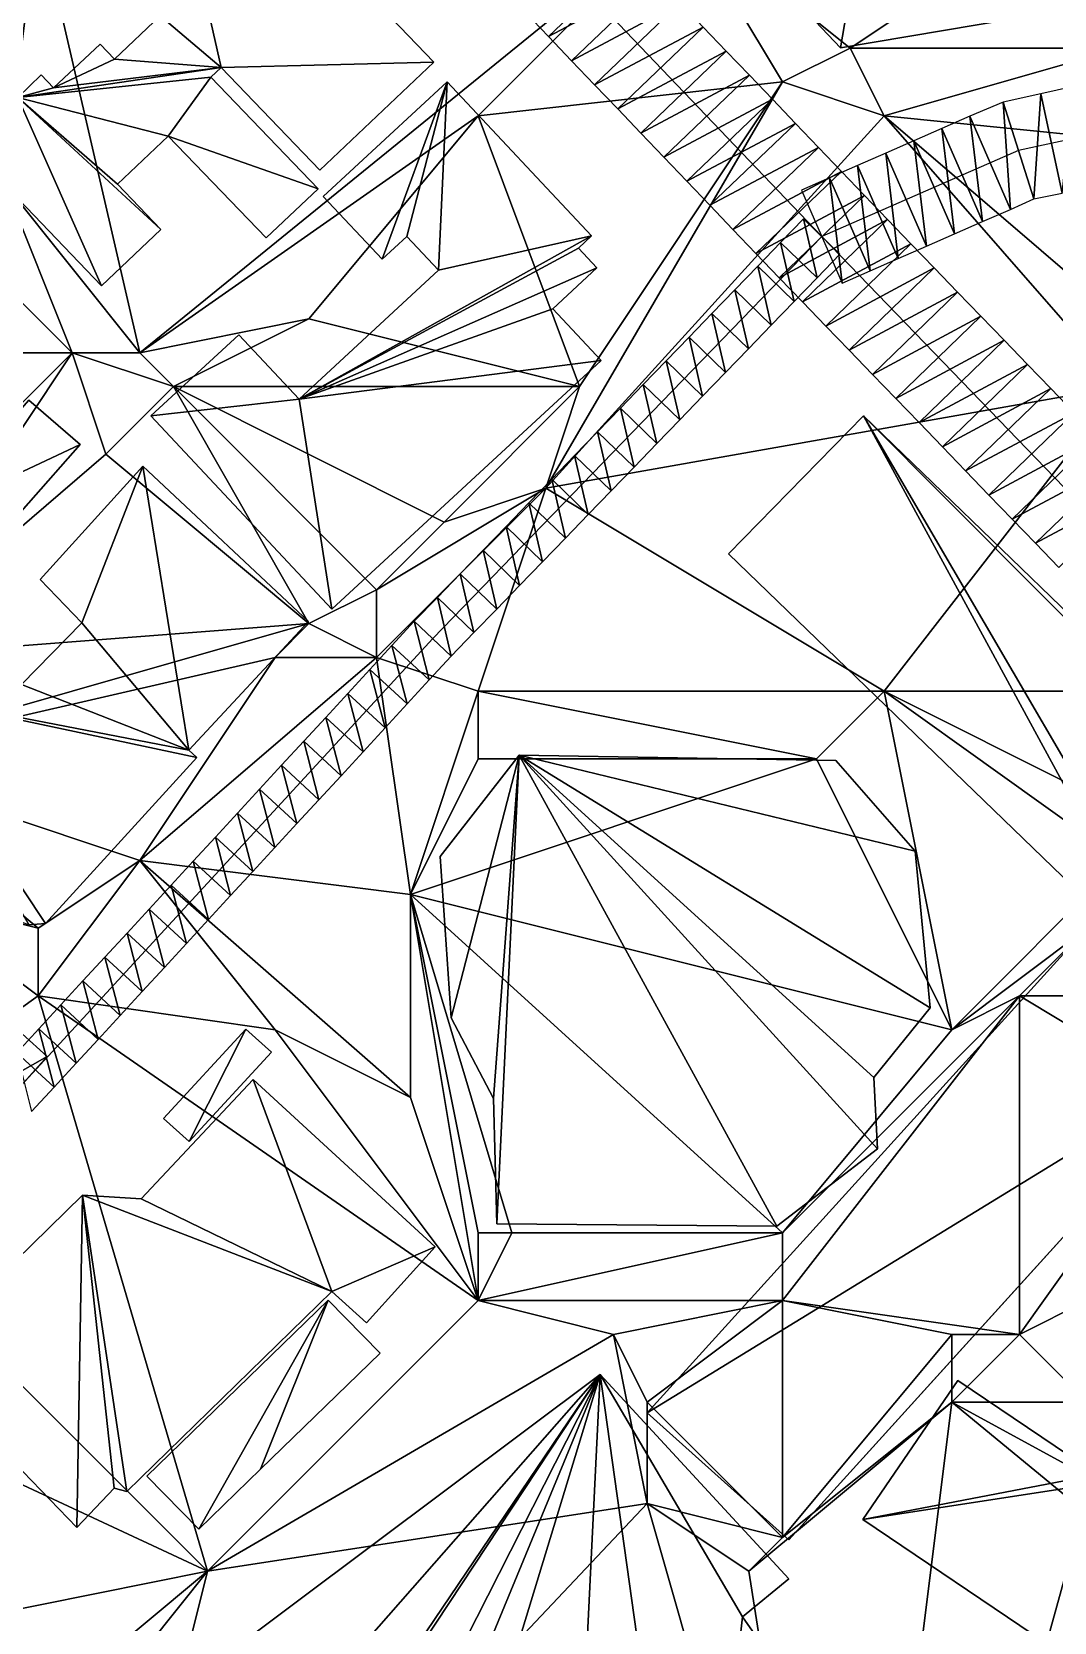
# Model space of a CAD drawing. Header units: metres. Extents: x -1103 to 901, y -902 to 905.
# Drawn here: x -860.4 to -799.9, y 111 to 205 of the extents above; entities that cross this region are included whole.
import ezdxf

# ---------------------------------------------------------------- set-up
doc = ezdxf.new("R2010")
doc.units = ezdxf.units.M
for name, color, linetype in [('OSM_BUILDING_FOOTPRINTS', 7, 'CONTINUOUS'), ('OSM_BUILDING_ROOFS', 1, 'CONTINUOUS'), ('OSM_BUILDING_WALLS', 8, 'CONTINUOUS'), ('OSM_ROAD_AXES', 2, 'CONTINUOUS'), ('OSM_ROAD_SURFACE', 9, 'CONTINUOUS'), ('OSM_TERRAIN', 3, 'CONTINUOUS')]:
    doc.layers.add(name, color=color, linetype=linetype)

msp = doc.modelspace()

# ---------------------------------------------------------------- linework, layer by layer
at = {"layer": 'OSM_BUILDING_FOOTPRINTS'}
for points in [[(-820.399, 212.271, 15.641), (-809.279, 223.198, 15.641), (-804.018, 217.79, 15.641), (-801.177, 220.024, 15.641), (-798.413, 206.399, 15.641), (-812.584, 204.01, 15.641), (-820.399, 212.271, 15.641)], [(-860.226, 213.631, 15.854), (-853.141, 220.355, 15.854), (-836.615, 203.18, 15.854), (-843.347, 196.788, 15.854), (-849.194, 202.859, 15.854), (-849.802, 202.284, 15.854), (-843.457, 195.693, 15.854), (-846.53, 192.785, 15.854), (-852.311, 198.801, 15.854), (-855.307, 195.958, 15.854), (-852.753, 193.293, 15.854), (-856.257, 189.953, 15.854), (-866.493, 200.603, 15.854), (-863.487, 203.456, 15.854), (-861.21, 201.09, 15.854), (-859.817, 202.417, 15.854), (-859.087, 201.654, 15.854), (-856.346, 204.242, 15.854), (-855.484, 203.346, 15.854), (-852.787, 205.901, 15.854), (-860.226, 213.631, 15.854)], [(-843.148, 195.24, 15.89), (-835.83, 202.008, 15.89), (-827.297, 192.907, 15.89), (-828.07, 192.188, 15.89), (-826.976, 191.016, 15.89), (-829.585, 188.605, 15.89), (-826.733, 185.552, 15.89), (-842.639, 170.855, 15.89), (-853.339, 182.267, 15.89), (-848.144, 187.067, 15.89), (-844.584, 183.263, 15.89), (-836.338, 190.872, 15.89), (-838.207, 192.873, 15.89), (-839.666, 191.535, 15.89), (-843.148, 195.24, 15.89)], [(-860.557, 183.207, 15.426), (-857.528, 180.575, 15.426), (-863.641, 173.652, 15.426), (-866.659, 176.284, 15.426), (-860.557, 183.207, 15.426)], [(-819.205, 174.118, 15.672), (-811.224, 182.268, 15.672), (-790.819, 162.572, 15.672), (-790.266, 163.136, 15.672), (-786.353, 159.343, 15.672), (-783.987, 157.065, 15.672), (-785.037, 156.003, 15.672), (-782.473, 153.526, 15.672), (-789.967, 145.873, 15.672), (-793.073, 148.881, 15.672), (-819.205, 174.118, 15.672)], [(-859.883, 172.613, 15.421), (-853.825, 179.293, 15.421), (-844.02, 170.125, 15.421), (-851.106, 162.527, 15.421), (-850.631, 162.085, 15.421), (-859.573, 152.275, 15.421), (-860.546, 152.198, 15.421), (-861.408, 152.485, 15.421), (-871.964, 162.449, 15.421), (-868.626, 165.9, 15.421), (-870.947, 168.289, 15.421), (-867.642, 171.828, 15.421), (-866.017, 170.335, 15.421), (-865.675, 170.7, 15.421), (-860.988, 166.398, 15.421), (-857.429, 170.047, 15.421), (-859.883, 172.613, 15.421)], [(-836.249, 156.235, 16.284), (-831.563, 162.229, 16.284), (-812.849, 161.909, 16.284), (-808.162, 156.556, 16.284), (-807.277, 147.3, 16.284), (-810.605, 143.175, 16.284), (-810.383, 138.972, 16.284), (-816.341, 134.394, 16.284), (-832.889, 134.526, 16.284), (-833.088, 141.936, 16.284), (-835.597, 146.713, 16.284), (-836.249, 156.235, 16.284)], [(-798.258, 151.746, 15.357), (-789.89, 144.259, 15.357), (-804.226, 128.444, 15.357), (-815.634, 115.87, 15.357), (-824.001, 123.368, 15.357), (-798.258, 151.746, 15.357)], [(-852.587, 140.763, 15.073), (-847.723, 146.038, 15.073), (-846.22, 144.678, 15.073), (-851.083, 139.403, 15.073), (-852.587, 140.763, 15.073)], [(-867.321, 126.508, 15.061), (-857.373, 136.229, 15.061), (-853.913, 136.019, 15.061), (-847.303, 143.052, 15.061), (-836.537, 133.177, 15.061), (-840.604, 128.676, 15.061), (-842.649, 130.534, 15.061), (-854.753, 118.711, 15.061), (-855.505, 118.922, 15.061), (-857.715, 116.599, 15.061), (-867.321, 126.508, 15.061)], [(-853.581, 119.629, 15.016), (-842.87, 130.014, 15.016), (-839.797, 126.884, 15.016), (-846.861, 120.028, 15.016), (-850.508, 116.5, 15.016), (-853.581, 119.629, 15.016)], [(-867.453, 95.2, 15.002), (-826.787, 125.635, 15.002), (-815.623, 113.559, 15.002), (-818.375, 111.314, 15.002), (-808.028, 96.517, 15.002), (-821.182, 85.712, 15.002), (-828.456, 91.241, 15.002), (-838.315, 87.835, 15.002), (-843.654, 84.805, 15.002), (-846.683, 86.43, 15.002), (-850.618, 89.56, 15.002), (-851.956, 88.399, 15.002), (-860.202, 87.602, 15.002), (-867.453, 95.2, 15.002)], [(-805.641, 125.27, 15.028), (-797.406, 119.719, 15.028), (-797.804, 119.133, 15.028), (-795.859, 117.817, 15.028), (-796.024, 117.573, 15.028), (-772.48, 101.682, 15.028), (-776.691, 95.522, 15.028), (-779.2, 97.225, 15.028), (-781.223, 94.283, 15.028), (-801.573, 108.007, 15.028), (-800.401, 109.732, 15.028), (-811.256, 117.064, 15.028), (-805.641, 125.27, 15.028)]]:
    msp.add_polyline3d(points, close=True, dxfattribs=at)
at = {"layer": 'OSM_BUILDING_ROOFS'}
for points in [[(-809.279, 223.198, 33.641), (-820.399, 212.271, 33.641), (-812.584, 204.01, 33.641)], [(-809.279, 223.198, 33.641), (-812.584, 204.01, 33.641), (-798.413, 206.399, 33.641)], [(-849.194, 202.859, 33.854), (-836.615, 203.18, 33.854), (-853.141, 220.355, 33.854)], [(-849.194, 202.859, 33.854), (-853.141, 220.355, 33.854), (-852.787, 205.901, 33.854)], [(-849.194, 202.859, 33.854), (-852.787, 205.901, 33.854), (-855.484, 203.346, 33.854)], [(-855.484, 203.346, 33.854), (-856.346, 204.242, 33.854), (-859.087, 201.654, 33.854)], [(-849.194, 202.859, 33.854), (-855.484, 203.346, 33.854), (-859.087, 201.654, 33.854)], [(-849.194, 202.859, 33.854), (-843.347, 196.788, 33.854), (-836.615, 203.18, 33.854)], [(-849.194, 202.859, 33.854), (-859.087, 201.654, 33.854), (-861.21, 201.09, 33.854)], [(-861.21, 201.09, 33.854), (-849.802, 202.284, 33.854), (-849.194, 202.859, 33.854)], [(-859.087, 201.654, 33.854), (-859.817, 202.417, 33.854), (-861.21, 201.09, 33.854)], [(-861.21, 201.09, 33.854), (-852.311, 198.801, 33.854), (-849.802, 202.284, 33.854)], [(-852.311, 198.801, 33.854), (-843.457, 195.693, 33.854), (-849.802, 202.284, 33.854)], [(-835.83, 202.008, 30.69), (-843.148, 195.24, 30.69), (-839.666, 191.535, 30.69)], [(-835.83, 202.008, 30.69), (-839.666, 191.535, 30.69), (-838.207, 192.873, 30.69)], [(-835.83, 202.008, 30.69), (-838.207, 192.873, 30.69), (-836.338, 190.872, 30.69)], [(-827.297, 192.907, 30.69), (-835.83, 202.008, 30.69), (-836.338, 190.872, 30.69)], [(-861.21, 201.09, 33.854), (-866.493, 200.603, 33.854), (-856.257, 189.953, 33.854)], [(-861.21, 201.09, 33.854), (-856.257, 189.953, 33.854), (-852.753, 193.293, 33.854)], [(-861.21, 201.09, 33.854), (-852.753, 193.293, 33.854), (-855.307, 195.958, 33.854)], [(-861.21, 201.09, 33.854), (-855.307, 195.958, 33.854), (-852.311, 198.801, 33.854)], [(-852.311, 198.801, 33.854), (-846.53, 192.785, 33.854), (-843.457, 195.693, 33.854)], [(-844.584, 183.263, 30.69), (-828.07, 192.188, 30.69), (-827.297, 192.907, 30.69)], [(-827.297, 192.907, 30.69), (-836.338, 190.872, 30.69), (-844.584, 183.263, 30.69)], [(-844.584, 183.263, 30.69), (-826.976, 191.016, 30.69), (-828.07, 192.188, 30.69)], [(-844.584, 183.263, 30.69), (-829.585, 188.605, 30.69), (-826.976, 191.016, 30.69)], [(-844.584, 183.263, 30.69), (-826.733, 185.552, 30.69), (-829.585, 188.605, 30.69)], [(-844.584, 183.263, 30.69), (-848.144, 187.067, 30.69), (-853.339, 182.267, 30.69)], [(-844.584, 183.263, 30.69), (-842.639, 170.855, 30.69), (-826.733, 185.552, 30.69)], [(-844.584, 183.263, 30.69), (-853.339, 182.267, 30.69), (-842.639, 170.855, 30.69)], [(-857.528, 180.575, 25.426), (-860.557, 183.207, 25.426), (-866.659, 176.284, 25.426)], [(-811.224, 182.268, 30.472), (-819.205, 174.118, 30.472), (-793.073, 148.881, 30.472)], [(-811.224, 182.268, 30.472), (-793.073, 148.881, 30.472), (-789.967, 145.873, 30.472)], [(-785.037, 156.003, 30.472), (-790.819, 162.572, 30.472), (-811.224, 182.268, 30.472)], [(-785.037, 156.003, 30.472), (-811.224, 182.268, 30.472), (-789.967, 145.873, 30.472)], [(-857.528, 180.575, 25.426), (-866.659, 176.284, 25.426), (-863.641, 173.652, 25.426)], [(-853.825, 179.293, 33.421), (-859.883, 172.613, 33.421), (-857.429, 170.047, 33.421)], [(-851.106, 162.527, 33.421), (-853.825, 179.293, 33.421), (-857.429, 170.047, 33.421)], [(-851.106, 162.527, 33.421), (-844.02, 170.125, 33.421), (-853.825, 179.293, 33.421)], [(-851.106, 162.527, 33.421), (-857.429, 170.047, 33.421), (-860.988, 166.398, 33.421)], [(-860.988, 166.398, 33.421), (-868.626, 165.9, 33.421), (-851.106, 162.527, 33.421)], [(-868.626, 165.9, 33.421), (-860.546, 152.198, 33.421), (-859.573, 152.275, 33.421)], [(-868.626, 165.9, 33.421), (-859.573, 152.275, 33.421), (-850.631, 162.085, 33.421)], [(-868.626, 165.9, 33.421), (-850.631, 162.085, 33.421), (-851.106, 162.527, 33.421)], [(-831.563, 162.229, 21.484), (-836.249, 156.235, 21.484), (-835.597, 146.713, 21.484)], [(-831.563, 162.229, 21.484), (-835.597, 146.713, 21.484), (-833.088, 141.936, 21.484)], [(-831.563, 162.229, 21.484), (-833.088, 141.936, 21.484), (-832.889, 134.526, 21.484)], [(-831.563, 162.229, 21.484), (-832.889, 134.526, 21.484), (-816.341, 134.394, 21.484)], [(-831.563, 162.229, 21.484), (-816.341, 134.394, 21.484), (-810.383, 138.972, 21.484)], [(-831.563, 162.229, 21.484), (-810.383, 138.972, 21.484), (-810.605, 143.175, 21.484)], [(-831.563, 162.229, 21.484), (-810.605, 143.175, 21.484), (-807.277, 147.3, 21.484)], [(-831.563, 162.229, 21.484), (-807.277, 147.3, 21.484), (-808.162, 156.556, 21.484)], [(-831.563, 162.229, 21.484), (-808.162, 156.556, 21.484), (-812.849, 161.909, 21.484)], [(-789.89, 144.259, 30.157), (-798.258, 151.746, 30.157), (-824.001, 123.368, 30.157)], [(-847.723, 146.038, 29.873), (-852.587, 140.763, 29.873), (-851.083, 139.403, 29.873)], [(-847.723, 146.038, 29.873), (-851.083, 139.403, 29.873), (-846.22, 144.678, 29.873)], [(-789.89, 144.259, 30.157), (-824.001, 123.368, 30.157), (-815.634, 115.87, 30.157)], [(-789.89, 144.259, 30.157), (-815.634, 115.87, 30.157), (-804.226, 128.444, 30.157)], [(-842.649, 130.534, 29.861), (-847.303, 143.052, 29.861), (-853.913, 136.019, 29.861)], [(-842.649, 130.534, 29.861), (-836.537, 133.177, 29.861), (-847.303, 143.052, 29.861)], [(-857.373, 136.229, 29.861), (-867.321, 126.508, 29.861), (-857.715, 116.599, 29.861)], [(-857.373, 136.229, 29.861), (-857.715, 116.599, 29.861), (-855.505, 118.922, 29.861)], [(-857.373, 136.229, 29.861), (-855.505, 118.922, 29.861), (-854.753, 118.711, 29.861)], [(-857.373, 136.229, 29.861), (-854.753, 118.711, 29.861), (-842.649, 130.534, 29.861)], [(-842.649, 130.534, 29.861), (-853.913, 136.019, 29.861), (-857.373, 136.229, 29.861)], [(-842.649, 130.534, 29.861), (-840.604, 128.676, 29.861), (-836.537, 133.177, 29.861)], [(-842.87, 130.014, 29.816), (-853.581, 119.629, 29.816), (-850.508, 116.5, 29.816)], [(-842.87, 130.014, 29.816), (-850.508, 116.5, 29.816), (-846.861, 120.028, 29.816)], [(-842.87, 130.014, 29.816), (-846.861, 120.028, 29.816), (-839.797, 126.884, 29.816)], [(-826.787, 125.635, 29.802), (-867.453, 95.2, 29.802), (-860.202, 87.602, 29.802)], [(-826.787, 125.635, 29.802), (-860.202, 87.602, 29.802), (-851.956, 88.399, 29.802)], [(-826.787, 125.635, 29.802), (-851.956, 88.399, 29.802), (-850.618, 89.56, 29.802)], [(-826.787, 125.635, 29.802), (-850.618, 89.56, 29.802), (-846.683, 86.43, 29.802)], [(-826.787, 125.635, 29.802), (-846.683, 86.43, 29.802), (-843.654, 84.805, 29.802)], [(-826.787, 125.635, 29.802), (-843.654, 84.805, 29.802), (-838.315, 87.835, 29.802)], [(-826.787, 125.635, 29.802), (-838.315, 87.835, 29.802), (-828.456, 91.241, 29.802)], [(-826.787, 125.635, 29.802), (-828.456, 91.241, 29.802), (-821.182, 85.712, 29.802)], [(-818.375, 111.314, 29.802), (-815.623, 113.559, 29.802), (-826.787, 125.635, 29.802)], [(-818.375, 111.314, 29.802), (-826.787, 125.635, 29.802), (-821.182, 85.712, 29.802)], [(-797.406, 119.719, 23.428), (-805.641, 125.27, 23.428), (-811.256, 117.064, 23.428)], [(-797.804, 119.133, 23.428), (-797.406, 119.719, 23.428), (-811.256, 117.064, 23.428)], [(-797.804, 119.133, 23.428), (-811.256, 117.064, 23.428), (-800.401, 109.732, 23.428)], [(-797.804, 119.133, 23.428), (-800.401, 109.732, 23.428), (-779.2, 97.225, 23.428)], [(-821.182, 85.712, 29.802), (-808.028, 96.517, 29.802), (-818.375, 111.314, 29.802)]]:
    msp.add_3dface(points, dxfattribs=at)
at = {"layer": 'OSM_BUILDING_WALLS'}
for points in [[(-836.615, 203.18, 15.854), (-853.141, 220.355, 15.854), (-853.141, 220.355, 33.854)], [(-836.615, 203.18, 15.854), (-853.141, 220.355, 33.854), (-836.615, 203.18, 33.854)], [(-820.399, 212.271, 15.641), (-812.584, 204.01, 15.641), (-812.584, 204.01, 33.641)], [(-820.399, 212.271, 15.641), (-812.584, 204.01, 33.641), (-820.399, 212.271, 33.641)], [(-852.787, 205.901, 15.854), (-855.484, 203.346, 15.854), (-855.484, 203.346, 33.854)], [(-852.787, 205.901, 15.854), (-855.484, 203.346, 33.854), (-852.787, 205.901, 33.854)], [(-812.584, 204.01, 15.641), (-798.413, 206.399, 15.641), (-798.413, 206.399, 33.641)], [(-812.584, 204.01, 15.641), (-798.413, 206.399, 33.641), (-812.584, 204.01, 33.641)], [(-856.346, 204.242, 15.854), (-859.087, 201.654, 15.854), (-859.087, 201.654, 33.854)], [(-856.346, 204.242, 15.854), (-859.087, 201.654, 33.854), (-856.346, 204.242, 33.854)], [(-855.484, 203.346, 15.854), (-856.346, 204.242, 15.854), (-856.346, 204.242, 33.854)], [(-855.484, 203.346, 15.854), (-856.346, 204.242, 33.854), (-855.484, 203.346, 33.854)], [(-843.347, 196.788, 15.854), (-836.615, 203.18, 15.854), (-836.615, 203.18, 33.854)], [(-843.347, 196.788, 15.854), (-836.615, 203.18, 33.854), (-843.347, 196.788, 33.854)], [(-859.817, 202.417, 15.854), (-861.21, 201.09, 15.854), (-861.21, 201.09, 33.854)], [(-859.817, 202.417, 15.854), (-861.21, 201.09, 33.854), (-859.817, 202.417, 33.854)], [(-859.087, 201.654, 15.854), (-859.817, 202.417, 15.854), (-859.817, 202.417, 33.854)], [(-859.087, 201.654, 15.854), (-859.817, 202.417, 33.854), (-859.087, 201.654, 33.854)], [(-849.802, 202.284, 15.854), (-849.194, 202.859, 15.854), (-849.194, 202.859, 33.854)], [(-849.802, 202.284, 15.854), (-849.194, 202.859, 33.854), (-849.802, 202.284, 33.854)], [(-843.457, 195.693, 15.854), (-849.802, 202.284, 15.854), (-849.802, 202.284, 33.854)], [(-843.457, 195.693, 15.854), (-849.802, 202.284, 33.854), (-843.457, 195.693, 33.854)], [(-849.194, 202.859, 15.854), (-843.347, 196.788, 15.854), (-843.347, 196.788, 33.854)], [(-849.194, 202.859, 15.854), (-843.347, 196.788, 33.854), (-849.194, 202.859, 33.854)], [(-835.83, 202.008, 15.89), (-843.148, 195.24, 15.89), (-843.148, 195.24, 30.69)], [(-835.83, 202.008, 15.89), (-843.148, 195.24, 30.69), (-835.83, 202.008, 30.69)], [(-827.297, 192.907, 15.89), (-835.83, 202.008, 15.89), (-835.83, 202.008, 30.69)], [(-827.297, 192.907, 15.89), (-835.83, 202.008, 30.69), (-827.297, 192.907, 30.69)], [(-866.493, 200.603, 15.854), (-856.257, 189.953, 15.854), (-856.257, 189.953, 33.854)], [(-866.493, 200.603, 15.854), (-856.257, 189.953, 33.854), (-866.493, 200.603, 33.854)], [(-855.307, 195.958, 15.854), (-852.311, 198.801, 15.854), (-852.311, 198.801, 33.854)], [(-855.307, 195.958, 15.854), (-852.311, 198.801, 33.854), (-855.307, 195.958, 33.854)], [(-852.311, 198.801, 15.854), (-846.53, 192.785, 15.854), (-846.53, 192.785, 33.854)], [(-852.311, 198.801, 15.854), (-846.53, 192.785, 33.854), (-852.311, 198.801, 33.854)], [(-852.753, 193.293, 15.854), (-855.307, 195.958, 15.854), (-855.307, 195.958, 33.854)], [(-852.753, 193.293, 15.854), (-855.307, 195.958, 33.854), (-852.753, 193.293, 33.854)], [(-846.53, 192.785, 15.854), (-843.457, 195.693, 15.854), (-843.457, 195.693, 33.854)], [(-846.53, 192.785, 15.854), (-843.457, 195.693, 33.854), (-846.53, 192.785, 33.854)], [(-843.148, 195.24, 15.89), (-839.666, 191.535, 15.89), (-839.666, 191.535, 30.69)], [(-843.148, 195.24, 15.89), (-839.666, 191.535, 30.69), (-843.148, 195.24, 30.69)], [(-856.257, 189.953, 15.854), (-852.753, 193.293, 15.854), (-852.753, 193.293, 33.854)], [(-856.257, 189.953, 15.854), (-852.753, 193.293, 33.854), (-856.257, 189.953, 33.854)], [(-839.666, 191.535, 15.89), (-838.207, 192.873, 15.89), (-838.207, 192.873, 30.69)], [(-839.666, 191.535, 15.89), (-838.207, 192.873, 30.69), (-839.666, 191.535, 30.69)], [(-838.207, 192.873, 15.89), (-836.338, 190.872, 15.89), (-836.338, 190.872, 30.69)], [(-838.207, 192.873, 15.89), (-836.338, 190.872, 30.69), (-838.207, 192.873, 30.69)], [(-828.07, 192.188, 15.89), (-827.297, 192.907, 15.89), (-827.297, 192.907, 30.69)], [(-828.07, 192.188, 15.89), (-827.297, 192.907, 30.69), (-828.07, 192.188, 30.69)], [(-826.976, 191.016, 15.89), (-828.07, 192.188, 15.89), (-828.07, 192.188, 30.69)], [(-826.976, 191.016, 15.89), (-828.07, 192.188, 30.69), (-826.976, 191.016, 30.69)], [(-836.338, 190.872, 15.89), (-844.584, 183.263, 15.89), (-844.584, 183.263, 30.69)], [(-836.338, 190.872, 15.89), (-844.584, 183.263, 30.69), (-836.338, 190.872, 30.69)], [(-829.585, 188.605, 15.89), (-826.976, 191.016, 15.89), (-826.976, 191.016, 30.69)], [(-829.585, 188.605, 15.89), (-826.976, 191.016, 30.69), (-829.585, 188.605, 30.69)], [(-826.733, 185.552, 15.89), (-829.585, 188.605, 15.89), (-829.585, 188.605, 30.69)], [(-826.733, 185.552, 15.89), (-829.585, 188.605, 30.69), (-826.733, 185.552, 30.69)], [(-848.144, 187.067, 15.89), (-853.339, 182.267, 15.89), (-853.339, 182.267, 30.69)], [(-848.144, 187.067, 15.89), (-853.339, 182.267, 30.69), (-848.144, 187.067, 30.69)], [(-844.584, 183.263, 15.89), (-848.144, 187.067, 15.89), (-848.144, 187.067, 30.69)], [(-844.584, 183.263, 15.89), (-848.144, 187.067, 30.69), (-844.584, 183.263, 30.69)], [(-842.639, 170.855, 15.89), (-826.733, 185.552, 15.89), (-826.733, 185.552, 30.69)], [(-842.639, 170.855, 15.89), (-826.733, 185.552, 30.69), (-842.639, 170.855, 30.69)], [(-857.528, 180.575, 15.426), (-860.557, 183.207, 15.426), (-860.557, 183.207, 25.426)], [(-857.528, 180.575, 15.426), (-860.557, 183.207, 25.426), (-857.528, 180.575, 25.426)], [(-853.339, 182.267, 15.89), (-842.639, 170.855, 15.89), (-842.639, 170.855, 30.69)], [(-853.339, 182.267, 15.89), (-842.639, 170.855, 30.69), (-853.339, 182.267, 30.69)], [(-811.224, 182.268, 15.672), (-819.205, 174.118, 15.672), (-819.205, 174.118, 30.472)], [(-811.224, 182.268, 15.672), (-819.205, 174.118, 30.472), (-811.224, 182.268, 30.472)], [(-790.819, 162.572, 15.672), (-811.224, 182.268, 15.672), (-811.224, 182.268, 30.472)], [(-790.819, 162.572, 15.672), (-811.224, 182.268, 30.472), (-790.819, 162.572, 30.472)], [(-863.641, 173.652, 15.426), (-857.528, 180.575, 15.426), (-857.528, 180.575, 25.426)], [(-863.641, 173.652, 15.426), (-857.528, 180.575, 25.426), (-863.641, 173.652, 25.426)], [(-853.825, 179.293, 15.421), (-859.883, 172.613, 15.421), (-859.883, 172.613, 33.421)], [(-853.825, 179.293, 15.421), (-859.883, 172.613, 33.421), (-853.825, 179.293, 33.421)], [(-844.02, 170.125, 15.421), (-853.825, 179.293, 15.421), (-853.825, 179.293, 33.421)], [(-844.02, 170.125, 15.421), (-853.825, 179.293, 33.421), (-844.02, 170.125, 33.421)], [(-819.205, 174.118, 15.672), (-793.073, 148.881, 15.672), (-793.073, 148.881, 30.472)], [(-819.205, 174.118, 15.672), (-793.073, 148.881, 30.472), (-819.205, 174.118, 30.472)], [(-859.883, 172.613, 15.421), (-857.429, 170.047, 15.421), (-857.429, 170.047, 33.421)], [(-859.883, 172.613, 15.421), (-857.429, 170.047, 33.421), (-859.883, 172.613, 33.421)], [(-851.106, 162.527, 15.421), (-844.02, 170.125, 15.421), (-844.02, 170.125, 33.421)], [(-851.106, 162.527, 15.421), (-844.02, 170.125, 33.421), (-851.106, 162.527, 33.421)], [(-857.429, 170.047, 15.421), (-860.988, 166.398, 15.421), (-860.988, 166.398, 33.421)], [(-857.429, 170.047, 15.421), (-860.988, 166.398, 33.421), (-857.429, 170.047, 33.421)], [(-859.573, 152.275, 15.421), (-850.631, 162.085, 15.421), (-850.631, 162.085, 33.421)], [(-859.573, 152.275, 15.421), (-850.631, 162.085, 33.421), (-859.573, 152.275, 33.421)], [(-850.631, 162.085, 15.421), (-851.106, 162.527, 15.421), (-851.106, 162.527, 33.421)], [(-850.631, 162.085, 15.421), (-851.106, 162.527, 33.421), (-850.631, 162.085, 33.421)], [(-831.563, 162.229, 16.284), (-836.249, 156.235, 16.284), (-836.249, 156.235, 21.484)], [(-831.563, 162.229, 16.284), (-836.249, 156.235, 21.484), (-831.563, 162.229, 21.484)], [(-812.849, 161.909, 16.284), (-831.563, 162.229, 16.284), (-831.563, 162.229, 21.484)], [(-812.849, 161.909, 16.284), (-831.563, 162.229, 21.484), (-812.849, 161.909, 21.484)], [(-808.162, 156.556, 16.284), (-812.849, 161.909, 16.284), (-812.849, 161.909, 21.484)], [(-808.162, 156.556, 16.284), (-812.849, 161.909, 21.484), (-808.162, 156.556, 21.484)], [(-836.249, 156.235, 16.284), (-835.597, 146.713, 16.284), (-835.597, 146.713, 21.484)], [(-836.249, 156.235, 16.284), (-835.597, 146.713, 21.484), (-836.249, 156.235, 21.484)], [(-807.277, 147.3, 16.284), (-808.162, 156.556, 16.284), (-808.162, 156.556, 21.484)], [(-807.277, 147.3, 16.284), (-808.162, 156.556, 21.484), (-807.277, 147.3, 21.484)], [(-860.546, 152.198, 15.421), (-859.573, 152.275, 15.421), (-859.573, 152.275, 33.421)], [(-860.546, 152.198, 15.421), (-859.573, 152.275, 33.421), (-860.546, 152.198, 33.421)], [(-798.258, 151.746, 15.357), (-824.001, 123.368, 15.357), (-824.001, 123.368, 30.157)], [(-798.258, 151.746, 15.357), (-824.001, 123.368, 30.157), (-798.258, 151.746, 30.157)], [(-835.597, 146.713, 16.284), (-833.088, 141.936, 16.284), (-833.088, 141.936, 21.484)], [(-835.597, 146.713, 16.284), (-833.088, 141.936, 21.484), (-835.597, 146.713, 21.484)], [(-810.605, 143.175, 16.284), (-807.277, 147.3, 16.284), (-807.277, 147.3, 21.484)], [(-810.605, 143.175, 16.284), (-807.277, 147.3, 21.484), (-810.605, 143.175, 21.484)], [(-847.723, 146.038, 15.073), (-852.587, 140.763, 15.073), (-852.587, 140.763, 29.873)], [(-847.723, 146.038, 15.073), (-852.587, 140.763, 29.873), (-847.723, 146.038, 29.873)], [(-846.22, 144.678, 15.073), (-847.723, 146.038, 15.073), (-847.723, 146.038, 29.873)], [(-846.22, 144.678, 15.073), (-847.723, 146.038, 29.873), (-846.22, 144.678, 29.873)], [(-851.083, 139.403, 15.073), (-846.22, 144.678, 15.073), (-846.22, 144.678, 29.873)], [(-851.083, 139.403, 15.073), (-846.22, 144.678, 29.873), (-851.083, 139.403, 29.873)], [(-804.226, 128.444, 15.357), (-789.89, 144.259, 15.357), (-789.89, 144.259, 30.157)], [(-804.226, 128.444, 15.357), (-789.89, 144.259, 30.157), (-804.226, 128.444, 30.157)], [(-847.303, 143.052, 15.061), (-853.913, 136.019, 15.061), (-853.913, 136.019, 29.861)], [(-847.303, 143.052, 15.061), (-853.913, 136.019, 29.861), (-847.303, 143.052, 29.861)], [(-836.537, 133.177, 15.061), (-847.303, 143.052, 15.061), (-847.303, 143.052, 29.861)], [(-836.537, 133.177, 15.061), (-847.303, 143.052, 29.861), (-836.537, 133.177, 29.861)], [(-810.383, 138.972, 16.284), (-810.605, 143.175, 16.284), (-810.605, 143.175, 21.484)], [(-810.383, 138.972, 16.284), (-810.605, 143.175, 21.484), (-810.383, 138.972, 21.484)], [(-833.088, 141.936, 16.284), (-832.889, 134.526, 16.284), (-832.889, 134.526, 21.484)], [(-833.088, 141.936, 16.284), (-832.889, 134.526, 21.484), (-833.088, 141.936, 21.484)], [(-852.587, 140.763, 15.073), (-851.083, 139.403, 15.073), (-851.083, 139.403, 29.873)], [(-852.587, 140.763, 15.073), (-851.083, 139.403, 29.873), (-852.587, 140.763, 29.873)], [(-816.341, 134.394, 16.284), (-810.383, 138.972, 16.284), (-810.383, 138.972, 21.484)], [(-816.341, 134.394, 16.284), (-810.383, 138.972, 21.484), (-816.341, 134.394, 21.484)], [(-857.373, 136.229, 15.061), (-867.321, 126.508, 15.061), (-867.321, 126.508, 29.861)], [(-857.373, 136.229, 15.061), (-867.321, 126.508, 29.861), (-857.373, 136.229, 29.861)], [(-853.913, 136.019, 15.061), (-857.373, 136.229, 15.061), (-857.373, 136.229, 29.861)], [(-853.913, 136.019, 15.061), (-857.373, 136.229, 29.861), (-853.913, 136.019, 29.861)], [(-832.889, 134.526, 16.284), (-816.341, 134.394, 16.284), (-816.341, 134.394, 21.484)], [(-832.889, 134.526, 16.284), (-816.341, 134.394, 21.484), (-832.889, 134.526, 21.484)], [(-840.604, 128.676, 15.061), (-836.537, 133.177, 15.061), (-836.537, 133.177, 29.861)], [(-840.604, 128.676, 15.061), (-836.537, 133.177, 29.861), (-840.604, 128.676, 29.861)], [(-854.753, 118.711, 15.061), (-842.649, 130.534, 15.061), (-842.649, 130.534, 29.861)], [(-854.753, 118.711, 15.061), (-842.649, 130.534, 29.861), (-854.753, 118.711, 29.861)], [(-842.87, 130.014, 15.016), (-853.581, 119.629, 15.016), (-853.581, 119.629, 29.816)], [(-842.87, 130.014, 15.016), (-853.581, 119.629, 29.816), (-842.87, 130.014, 29.816)], [(-839.797, 126.884, 15.016), (-842.87, 130.014, 15.016), (-842.87, 130.014, 29.816)], [(-839.797, 126.884, 15.016), (-842.87, 130.014, 29.816), (-839.797, 126.884, 29.816)], [(-842.649, 130.534, 15.061), (-840.604, 128.676, 15.061), (-840.604, 128.676, 29.861)], [(-842.649, 130.534, 15.061), (-840.604, 128.676, 29.861), (-842.649, 130.534, 29.861)], [(-815.634, 115.87, 15.357), (-804.226, 128.444, 15.357), (-804.226, 128.444, 30.157)], [(-815.634, 115.87, 15.357), (-804.226, 128.444, 30.157), (-815.634, 115.87, 30.157)], [(-846.861, 120.028, 15.016), (-839.797, 126.884, 15.016), (-839.797, 126.884, 29.816)], [(-846.861, 120.028, 15.016), (-839.797, 126.884, 29.816), (-846.861, 120.028, 29.816)], [(-867.321, 126.508, 15.061), (-857.715, 116.599, 15.061), (-857.715, 116.599, 29.861)], [(-867.321, 126.508, 15.061), (-857.715, 116.599, 29.861), (-867.321, 126.508, 29.861)], [(-826.787, 125.635, 15.002), (-867.453, 95.2, 15.002), (-867.453, 95.2, 29.802)], [(-826.787, 125.635, 15.002), (-867.453, 95.2, 29.802), (-826.787, 125.635, 29.802)], [(-815.623, 113.559, 15.002), (-826.787, 125.635, 15.002), (-826.787, 125.635, 29.802)], [(-815.623, 113.559, 15.002), (-826.787, 125.635, 29.802), (-815.623, 113.559, 29.802)], [(-805.641, 125.27, 15.028), (-811.256, 117.064, 15.028), (-811.256, 117.064, 23.428)], [(-805.641, 125.27, 15.028), (-811.256, 117.064, 23.428), (-805.641, 125.27, 23.428)], [(-797.406, 119.719, 15.028), (-805.641, 125.27, 15.028), (-805.641, 125.27, 23.428)], [(-797.406, 119.719, 15.028), (-805.641, 125.27, 23.428), (-797.406, 119.719, 23.428)], [(-824.001, 123.368, 15.357), (-815.634, 115.87, 15.357), (-815.634, 115.87, 30.157)], [(-824.001, 123.368, 15.357), (-815.634, 115.87, 30.157), (-824.001, 123.368, 30.157)], [(-853.581, 119.629, 15.016), (-850.508, 116.5, 15.016), (-850.508, 116.5, 29.816)], [(-853.581, 119.629, 15.016), (-850.508, 116.5, 29.816), (-853.581, 119.629, 29.816)], [(-850.508, 116.5, 15.016), (-846.861, 120.028, 15.016), (-846.861, 120.028, 29.816)], [(-850.508, 116.5, 15.016), (-846.861, 120.028, 29.816), (-850.508, 116.5, 29.816)], [(-857.715, 116.599, 15.061), (-855.505, 118.922, 15.061), (-855.505, 118.922, 29.861)], [(-857.715, 116.599, 15.061), (-855.505, 118.922, 29.861), (-857.715, 116.599, 29.861)], [(-855.505, 118.922, 15.061), (-854.753, 118.711, 15.061), (-854.753, 118.711, 29.861)], [(-855.505, 118.922, 15.061), (-854.753, 118.711, 29.861), (-855.505, 118.922, 29.861)], [(-811.256, 117.064, 15.028), (-800.401, 109.732, 15.028), (-800.401, 109.732, 23.428)], [(-811.256, 117.064, 15.028), (-800.401, 109.732, 23.428), (-811.256, 117.064, 23.428)], [(-818.375, 111.314, 15.002), (-815.623, 113.559, 15.002), (-815.623, 113.559, 29.802)], [(-818.375, 111.314, 15.002), (-815.623, 113.559, 29.802), (-818.375, 111.314, 29.802)], [(-808.028, 96.517, 15.002), (-818.375, 111.314, 15.002), (-818.375, 111.314, 29.802)], [(-808.028, 96.517, 15.002), (-818.375, 111.314, 29.802), (-808.028, 96.517, 29.802)]]:
    msp.add_3dface(points, dxfattribs=at)
at = {"layer": 'OSM_ROAD_AXES'}
for points in [[(-658.459, 30.519, 14.781), (-710.678, 83.181, 17.71), (-747.532, 124.397, 16.044), (-813.689, 192.863, 18.856), (-868.141, 249.805, 17.888), (-918.459, 302.29, 16.647)], [(-710.448, 217.769, 18.423), (-802.061, 197.95, 18.499), (-813.689, 192.863, 18.856)], [(-813.689, 192.863, 18.856), (-836.681, 169.108, 18.771), (-861.474, 142.201, 17.045), (-893.839, 109.908, 18.312), (-915.128, 88.331, 19.102), (-917.527, 85.368, 19.253), (-919.505, 82.547, 19.404), (-941.877, 51.704, 20.365), (-958.026, 29.408, 19.506), (-997.962, -25.091, 21.081), (-1053.064, -103.91, 17.163), (-1060.204, -123.263, 17.236), (-1061.296, -250.242, 21.914)]]:
    msp.add_polyline3d(points, dxfattribs=at)
at = {"layer": 'OSM_ROAD_SURFACE'}
for points in [[(-824.773, 209.517, 18.166), (-831.193, 206.103, 18.111), (-829.832, 204.679, 18.264)], [(-823.411, 208.094, 18.307), (-824.773, 209.517, 18.166), (-829.832, 204.679, 18.264)], [(-823.411, 208.094, 18.307), (-829.832, 204.679, 18.264), (-828.471, 203.256, 18.426)], [(-822.05, 206.67, 18.417), (-823.411, 208.094, 18.307), (-828.471, 203.256, 18.426)], [(-822.05, 206.67, 18.417), (-828.471, 203.256, 18.426), (-827.109, 201.832, 18.537)], [(-820.689, 205.246, 18.528), (-822.05, 206.67, 18.417), (-827.109, 201.832, 18.537)], [(-820.689, 205.246, 18.528), (-827.109, 201.832, 18.537), (-825.748, 200.409, 18.621)], [(-819.328, 203.823, 18.639), (-820.689, 205.246, 18.528), (-825.748, 200.409, 18.621)], [(-819.328, 203.823, 18.639), (-825.748, 200.409, 18.621), (-824.387, 198.985, 18.648)], [(-817.966, 202.399, 18.75), (-819.328, 203.823, 18.639), (-824.387, 198.985, 18.648)], [(-817.966, 202.399, 18.75), (-824.387, 198.985, 18.648), (-823.025, 197.561, 18.674)], [(-816.605, 200.976, 18.83), (-817.966, 202.399, 18.75), (-823.025, 197.561, 18.674)], [(-800.746, 201.304, 18.319), (-802.97, 200.809, 18.456), (-801.151, 195.091, 18.663)], [(-800.746, 201.304, 18.319), (-801.151, 195.091, 18.663), (-799.477, 195.439, 18.554)], [(-798.797, 201.725, 18.2), (-800.746, 201.304, 18.319), (-799.477, 195.439, 18.554)], [(-816.605, 200.976, 18.83), (-823.025, 197.561, 18.674), (-821.664, 196.138, 18.701)], [(-815.244, 199.552, 18.848), (-816.605, 200.976, 18.83), (-821.664, 196.138, 18.701)], [(-802.97, 200.809, 18.456), (-804.924, 199.972, 18.594), (-802.52, 194.475, 18.771)], [(-802.97, 200.809, 18.456), (-802.52, 194.475, 18.771), (-801.151, 195.091, 18.663)], [(-815.244, 199.552, 18.848), (-821.664, 196.138, 18.701), (-820.303, 194.714, 18.869)], [(-813.882, 198.129, 18.865), (-815.244, 199.552, 18.848), (-820.303, 194.714, 18.869)], [(-806.586, 199.245, 18.717), (-808.247, 198.518, 18.847), (-805.842, 193.021, 18.896)], [(-804.924, 199.972, 18.594), (-806.586, 199.245, 18.717), (-804.181, 193.748, 18.877)], [(-806.586, 199.245, 18.717), (-805.842, 193.021, 18.896), (-804.181, 193.748, 18.877)], [(-804.924, 199.972, 18.594), (-804.181, 193.748, 18.877), (-802.52, 194.475, 18.771)], [(-808.247, 198.518, 18.847), (-809.908, 197.791, 18.87), (-807.503, 192.294, 18.902)], [(-808.247, 198.518, 18.847), (-807.503, 192.294, 18.902), (-805.842, 193.021, 18.896)], [(-813.882, 198.129, 18.865), (-820.303, 194.714, 18.869), (-818.941, 193.291, 18.9)], [(-812.521, 196.705, 18.88), (-813.882, 198.129, 18.865), (-818.941, 193.291, 18.9)], [(-809.908, 197.791, 18.87), (-811.569, 197.065, 18.877), (-809.164, 191.568, 18.909)], [(-809.908, 197.791, 18.87), (-809.164, 191.568, 18.909), (-807.503, 192.294, 18.902)], [(-812.521, 196.705, 18.88), (-818.941, 193.291, 18.9), (-817.58, 191.867, 18.917)], [(-811.166, 195.288, 18.888), (-812.521, 196.705, 18.88), (-817.58, 191.867, 18.917)], [(-811.569, 197.065, 18.877), (-813.231, 196.338, 18.883), (-810.826, 190.841, 18.916)], [(-811.569, 197.065, 18.877), (-810.826, 190.841, 18.916), (-809.164, 191.568, 18.909)], [(-813.231, 196.338, 18.883), (-814.892, 195.611, 18.887), (-812.487, 190.114, 18.922)], [(-813.231, 196.338, 18.883), (-812.487, 190.114, 18.922), (-810.826, 190.841, 18.916)], [(-811.166, 195.288, 18.888), (-817.58, 191.867, 18.917), (-816.213, 190.437, 18.925)], [(-809.794, 193.868, 18.895), (-811.166, 195.288, 18.888), (-816.213, 190.437, 18.925)], [(-809.794, 193.868, 18.895), (-816.213, 190.437, 18.925), (-814.828, 189.004, 18.932)], [(-814.767, 193.906, 18.901), (-816.12, 192.508, 18.911), (-813.964, 190.422, 18.922)], [(-808.416, 192.442, 18.903), (-809.794, 193.868, 18.895), (-814.828, 189.004, 18.932)], [(-814.767, 193.906, 18.901), (-813.964, 190.422, 18.922), (-812.611, 191.819, 18.912)], [(-816.12, 192.508, 18.911), (-817.472, 191.111, 18.922), (-815.316, 189.025, 18.933)], [(-816.12, 192.508, 18.911), (-815.316, 189.025, 18.933), (-813.964, 190.422, 18.922)], [(-808.416, 192.442, 18.903), (-814.828, 189.004, 18.932), (-813.45, 187.578, 18.94)], [(-807.038, 191.016, 18.91), (-808.416, 192.442, 18.903), (-813.45, 187.578, 18.94)], [(-817.472, 191.111, 18.922), (-818.824, 189.714, 18.932), (-816.669, 187.627, 18.943)], [(-817.472, 191.111, 18.922), (-816.669, 187.627, 18.943), (-815.316, 189.025, 18.933)], [(-807.038, 191.016, 18.91), (-813.45, 187.578, 18.94), (-812.071, 186.151, 18.947)], [(-805.659, 189.589, 18.917), (-807.038, 191.016, 18.91), (-812.071, 186.151, 18.947)], [(-818.824, 189.714, 18.932), (-820.177, 188.316, 18.943), (-818.021, 186.23, 18.954)], [(-818.824, 189.714, 18.932), (-818.021, 186.23, 18.954), (-816.669, 187.627, 18.943)], [(-805.659, 189.589, 18.917), (-812.071, 186.151, 18.947), (-810.693, 184.725, 18.955)], [(-804.281, 188.163, 18.925), (-805.659, 189.589, 18.917), (-810.693, 184.725, 18.955)], [(-820.177, 188.316, 18.943), (-821.529, 186.919, 18.954), (-819.374, 184.833, 18.964)], [(-820.177, 188.316, 18.943), (-819.374, 184.833, 18.964), (-818.021, 186.23, 18.954)], [(-804.281, 188.163, 18.925), (-810.693, 184.725, 18.955), (-809.315, 183.299, 18.962)], [(-802.903, 186.737, 18.932), (-804.281, 188.163, 18.925), (-809.315, 183.299, 18.962)], [(-821.529, 186.919, 18.954), (-822.882, 185.522, 18.964), (-820.726, 183.435, 18.975)], [(-821.529, 186.919, 18.954), (-820.726, 183.435, 18.975), (-819.374, 184.833, 18.964)], [(-802.903, 186.737, 18.932), (-809.315, 183.299, 18.962), (-807.937, 181.872, 18.969)], [(-801.524, 185.31, 18.94), (-802.903, 186.737, 18.932), (-807.937, 181.872, 18.969)], [(-822.882, 185.522, 18.964), (-824.234, 184.124, 18.975), (-822.079, 182.038, 18.985)], [(-822.882, 185.522, 18.964), (-822.079, 182.038, 18.985), (-820.726, 183.435, 18.975)], [(-801.524, 185.31, 18.94), (-807.937, 181.872, 18.969), (-806.558, 180.446, 18.963)], [(-800.146, 183.884, 18.947), (-801.524, 185.31, 18.94), (-806.558, 180.446, 18.963)], [(-824.234, 184.124, 18.975), (-825.587, 182.727, 18.985), (-823.431, 180.641, 18.996)], [(-824.234, 184.124, 18.975), (-823.431, 180.641, 18.996), (-822.079, 182.038, 18.985)], [(-800.146, 183.884, 18.947), (-806.558, 180.446, 18.963), (-805.18, 179.02, 18.957)], [(-798.768, 182.457, 18.946), (-800.146, 183.884, 18.947), (-805.18, 179.02, 18.957)], [(-825.587, 182.727, 18.985), (-826.939, 181.33, 18.996), (-824.783, 179.243, 19.006)], [(-825.587, 182.727, 18.985), (-824.783, 179.243, 19.006), (-823.431, 180.641, 18.996)], [(-798.768, 182.457, 18.946), (-805.18, 179.02, 18.957), (-803.802, 177.593, 18.951)], [(-797.39, 181.031, 18.916), (-798.768, 182.457, 18.946), (-803.802, 177.593, 18.951)], [(-826.939, 181.33, 18.996), (-828.292, 179.932, 19.006), (-826.136, 177.846, 19.01)], [(-826.939, 181.33, 18.996), (-826.136, 177.846, 19.01), (-824.783, 179.243, 19.006)], [(-797.39, 181.031, 18.916), (-803.802, 177.593, 18.951), (-802.423, 176.167, 18.945)], [(-796.011, 179.605, 18.846), (-797.39, 181.031, 18.916), (-802.423, 176.167, 18.945)], [(-828.292, 179.932, 19.006), (-829.644, 178.535, 19.016), (-827.488, 176.449, 19.011)], [(-828.292, 179.932, 19.006), (-827.488, 176.449, 19.011), (-826.136, 177.846, 19.01)], [(-796.011, 179.605, 18.846), (-802.423, 176.167, 18.945), (-801.045, 174.741, 18.883)], [(-794.633, 178.178, 18.798), (-796.011, 179.605, 18.846), (-801.045, 174.741, 18.883)], [(-829.644, 178.535, 19.016), (-830.996, 177.138, 18.983), (-828.841, 175.051, 19.001)], [(-829.644, 178.535, 19.016), (-828.841, 175.051, 19.001), (-827.488, 176.449, 19.011)], [(-794.633, 178.178, 18.798), (-801.045, 174.741, 18.883), (-799.667, 173.314, 18.813)], [(-830.996, 177.138, 18.983), (-832.349, 175.74, 18.942), (-830.193, 173.654, 18.991)], [(-830.996, 177.138, 18.983), (-830.193, 173.654, 18.991), (-828.841, 175.051, 19.001)], [(-832.349, 175.74, 18.942), (-833.701, 174.343, 18.902), (-831.546, 172.256, 18.981)], [(-832.349, 175.74, 18.942), (-831.546, 172.256, 18.981), (-830.193, 173.654, 18.991)], [(-833.701, 174.343, 18.902), (-835.054, 172.945, 18.861), (-832.898, 170.859, 18.952)], [(-833.701, 174.343, 18.902), (-832.898, 170.859, 18.952), (-831.546, 172.256, 18.981)], [(-835.054, 172.945, 18.861), (-836.406, 171.548, 18.818), (-834.251, 169.462, 18.91)], [(-835.054, 172.945, 18.861), (-834.251, 169.462, 18.91), (-832.898, 170.859, 18.952)], [(-836.406, 171.548, 18.818), (-837.771, 170.138, 18.776), (-835.59, 168.078, 18.867)], [(-836.406, 171.548, 18.818), (-835.59, 168.078, 18.867), (-834.251, 169.462, 18.91)], [(-837.771, 170.138, 18.776), (-839.089, 168.708, 18.734), (-836.883, 166.675, 18.817)], [(-837.771, 170.138, 18.776), (-836.883, 166.675, 18.817), (-835.59, 168.078, 18.867)], [(-839.089, 168.708, 18.734), (-840.394, 167.292, 18.661), (-838.187, 165.259, 18.711)], [(-839.089, 168.708, 18.734), (-838.187, 165.259, 18.711), (-836.883, 166.675, 18.817)], [(-840.394, 167.292, 18.661), (-841.699, 165.876, 18.545), (-839.492, 163.843, 18.605)], [(-840.394, 167.292, 18.661), (-839.492, 163.843, 18.605), (-838.187, 165.259, 18.711)], [(-841.699, 165.876, 18.545), (-843.003, 164.459, 18.429), (-840.797, 162.426, 18.489)], [(-841.699, 165.876, 18.545), (-840.797, 162.426, 18.489), (-839.492, 163.843, 18.605)], [(-843.003, 164.459, 18.429), (-844.308, 163.043, 18.313), (-842.102, 161.01, 18.373)], [(-843.003, 164.459, 18.429), (-842.102, 161.01, 18.373), (-840.797, 162.426, 18.489)], [(-844.308, 163.043, 18.313), (-845.613, 161.627, 18.197), (-843.407, 159.594, 18.257)], [(-844.308, 163.043, 18.313), (-843.407, 159.594, 18.257), (-842.102, 161.01, 18.373)], [(-845.613, 161.627, 18.197), (-846.918, 160.211, 18.081), (-844.712, 158.178, 18.141)], [(-845.613, 161.627, 18.197), (-844.712, 158.178, 18.141), (-843.407, 159.594, 18.257)], [(-846.918, 160.211, 18.081), (-848.223, 158.795, 17.965), (-846.017, 156.762, 18.025)], [(-846.918, 160.211, 18.081), (-846.017, 156.762, 18.025), (-844.712, 158.178, 18.141)], [(-848.223, 158.795, 17.965), (-849.528, 157.379, 17.849), (-847.322, 155.346, 17.909)], [(-848.223, 158.795, 17.965), (-847.322, 155.346, 17.909), (-846.017, 156.762, 18.025)], [(-849.528, 157.379, 17.849), (-850.833, 155.962, 17.733), (-848.627, 153.93, 17.748)], [(-849.528, 157.379, 17.849), (-848.627, 153.93, 17.748), (-847.322, 155.346, 17.909)], [(-850.833, 155.962, 17.733), (-852.138, 154.546, 17.578), (-849.932, 152.513, 17.58)], [(-850.833, 155.962, 17.733), (-849.932, 152.513, 17.58), (-848.627, 153.93, 17.748)], [(-852.138, 154.546, 17.578), (-853.443, 153.13, 17.433), (-851.237, 151.097, 17.368)], [(-852.138, 154.546, 17.578), (-851.237, 151.097, 17.368), (-849.932, 152.513, 17.58)], [(-853.443, 153.13, 17.433), (-854.748, 151.714, 17.351), (-852.541, 149.681, 17.286)], [(-853.443, 153.13, 17.433), (-852.541, 149.681, 17.286), (-851.237, 151.097, 17.368)], [(-854.748, 151.714, 17.351), (-856.053, 150.298, 17.269), (-853.846, 148.265, 17.203)], [(-854.748, 151.714, 17.351), (-853.846, 148.265, 17.203), (-852.541, 149.681, 17.286)], [(-856.053, 150.298, 17.269), (-857.357, 148.882, 17.187), (-855.151, 146.849, 17.141)], [(-856.053, 150.298, 17.269), (-855.151, 146.849, 17.141), (-853.846, 148.265, 17.203)], [(-857.357, 148.882, 17.187), (-858.662, 147.466, 17.119), (-856.456, 145.433, 17.126)], [(-857.357, 148.882, 17.187), (-856.456, 145.433, 17.126), (-855.151, 146.849, 17.141)], [(-858.662, 147.466, 17.119), (-859.967, 146.049, 17.108), (-857.761, 144.016, 17.113)], [(-858.662, 147.466, 17.119), (-857.761, 144.016, 17.113), (-856.456, 145.433, 17.126)], [(-859.463, 144.427, 17.105), (-860.939, 145.76, 17.104), (-864.961, 141.308, 17.084)], [(-859.967, 146.049, 17.108), (-861.272, 144.633, 17.101), (-859.066, 142.6, 17.102)], [(-859.967, 146.049, 17.108), (-859.066, 142.6, 17.102), (-857.761, 144.016, 17.113)], [(-859.463, 144.427, 17.105), (-864.961, 141.308, 17.084), (-863.485, 139.974, 17.084)], [(-861.272, 144.633, 17.101), (-860.393, 141.161, 17.095), (-859.066, 142.6, 17.102)]]:
    msp.add_3dface(points, dxfattribs=at)
at = {"layer": 'OSM_TERRAIN'}
for points in [[(-862, 196, 17.962), (-854, 186, 17.998), (-860, 212, 17.946)], [(-862, 196, 17.962), (-860, 212, 17.946), (-862, 208, 17.647)], [(-854, 186, 17.998), (-822, 212, 18.089), (-860, 212, 17.946)], [(-834, 200, 18.401), (-822, 212, 18.089), (-854, 186, 17.998)], [(-834, 200, 18.401), (-816, 202, 18.773), (-822, 212, 18.089)], [(-816, 202, 18.773), (-812, 204, 18.119), (-822, 212, 18.089)], [(-812, 204, 18.119), (-800, 212, 18.033), (-822, 212, 18.089)], [(-812, 204, 18.119), (-796, 204, 17.906), (-800, 212, 18.033)], [(-796, 204, 17.906), (-796, 206, 17.268), (-800, 212, 18.033)], [(-816, 202, 18.773), (-810, 200, 18.806), (-812, 204, 18.119)], [(-810, 200, 18.806), (-796, 204, 17.906), (-812, 204, 18.119)], [(-810, 200, 18.806), (-790, 198, 17.853), (-796, 204, 17.906)], [(-828, 184, 18.508), (-816, 202, 18.773), (-834, 200, 18.401)], [(-830, 178, 18.971), (-810, 200, 18.806), (-816, 202, 18.773)], [(-830, 178, 18.971), (-816, 202, 18.773), (-828, 184, 18.508)], [(-844, 188, 18.35), (-834, 200, 18.401), (-854, 186, 17.998)], [(-828, 184, 18.508), (-834, 200, 18.401), (-844, 188, 18.35)], [(-830, 178, 18.971), (-796, 184, 18.891), (-810, 200, 18.806)], [(-810, 200, 18.806), (-796, 184, 18.891), (-796, 188, 18.741)], [(-796, 188, 18.741), (-790, 198, 17.853), (-810, 200, 18.806)], [(-864, 186, 16.87), (-858, 186, 17.53), (-870, 198, 17.044)], [(-870, 198, 17.044), (-858, 186, 17.53), (-862, 196, 17.962)], [(-858, 186, 17.53), (-854, 186, 17.998), (-862, 196, 17.962)], [(-852, 184, 18.364), (-844, 188, 18.35), (-854, 186, 17.998)], [(-852, 184, 18.364), (-828, 184, 18.508), (-844, 188, 18.35)], [(-870, 174, 16.927), (-870, 168, 17.547), (-858, 186, 17.53)], [(-870, 168, 17.547), (-856, 180, 17.601), (-858, 186, 17.53)], [(-870, 174, 16.927), (-858, 186, 17.53), (-864, 186, 16.87)], [(-856, 180, 17.601), (-852, 184, 18.364), (-858, 186, 17.53)], [(-852, 184, 18.364), (-854, 186, 17.998), (-858, 186, 17.53)], [(-856, 180, 17.601), (-844, 170, 17.569), (-852, 184, 18.364)], [(-844, 170, 17.569), (-840, 172, 18.467), (-852, 184, 18.364)], [(-840, 172, 18.467), (-836, 176, 18.509), (-852, 184, 18.364)], [(-852, 184, 18.364), (-836, 176, 18.509), (-828, 184, 18.508)], [(-836, 176, 18.509), (-830, 178, 18.971), (-828, 184, 18.508)], [(-810, 166, 18.898), (-796, 184, 18.891), (-830, 178, 18.971)], [(-810, 166, 18.898), (-792, 166, 18.384), (-796, 184, 18.891)], [(-870, 168, 17.547), (-844, 170, 17.569), (-856, 180, 17.601)], [(-840, 168, 18.655), (-834, 166, 18.888), (-830, 178, 18.971)], [(-840, 168, 18.655), (-830, 178, 18.971), (-840, 172, 18.467)], [(-840, 172, 18.467), (-830, 178, 18.971), (-836, 176, 18.509)], [(-834, 166, 18.888), (-810, 166, 18.898), (-830, 178, 18.971)], [(-844, 170, 17.569), (-840, 168, 18.655), (-840, 172, 18.467)], [(-870, 168, 17.547), (-872, 162, 17.502), (-844, 170, 17.569)], [(-872, 162, 17.502), (-846, 168, 17.547), (-844, 170, 17.569)], [(-846, 168, 17.547), (-840, 168, 18.655), (-844, 170, 17.569)], [(-872, 162, 17.502), (-854, 156, 17.509), (-846, 168, 17.547)], [(-854, 156, 17.509), (-838, 154, 18.334), (-840, 168, 18.655)], [(-854, 156, 17.509), (-840, 168, 18.655), (-846, 168, 17.547)], [(-840, 168, 18.655), (-838, 154, 18.334), (-834, 166, 18.888)], [(-838, 154, 18.334), (-834, 162, 18.61), (-834, 166, 18.888)], [(-834, 162, 18.61), (-814, 162, 18.507), (-834, 166, 18.888)], [(-814, 162, 18.507), (-810, 166, 18.898), (-834, 166, 18.888)], [(-806, 146, 18.398), (-810, 166, 18.898), (-814, 162, 18.507)], [(-806, 146, 18.398), (-796, 156, 18.898), (-810, 166, 18.898)], [(-796, 156, 18.898), (-786, 154, 18.898), (-810, 166, 18.898)], [(-810, 166, 18.898), (-786, 154, 18.898), (-792, 166, 18.384)], [(-868, 154, 17.067), (-860, 152, 17.525), (-872, 162, 17.502)], [(-860, 152, 17.525), (-854, 156, 17.509), (-872, 162, 17.502)], [(-806, 146, 18.398), (-814, 162, 18.507), (-838, 154, 18.334)], [(-834, 162, 18.61), (-838, 154, 18.334), (-814, 162, 18.507)], [(-846, 146, 17.15), (-854, 156, 17.509), (-860, 148, 17.062)], [(-860, 152, 17.525), (-860, 148, 17.062), (-854, 156, 17.509)], [(-846, 146, 17.15), (-838, 142, 17.576), (-854, 156, 17.509)], [(-854, 156, 17.509), (-838, 142, 17.576), (-838, 154, 18.334)], [(-806, 146, 18.398), (-798, 152, 18.089), (-796, 156, 18.898)], [(-874, 138, 17.004), (-860, 148, 17.062), (-868, 154, 17.067)], [(-860, 148, 17.062), (-860, 152, 17.525), (-868, 154, 17.067)], [(-834, 130, 17.169), (-838, 154, 18.334), (-838, 142, 17.576)], [(-834, 130, 17.169), (-834, 134, 18.119), (-838, 154, 18.334)], [(-816, 134, 18.445), (-838, 154, 18.334), (-832, 134, 18.359)], [(-834, 134, 18.119), (-832, 134, 18.359), (-838, 154, 18.334)], [(-838, 154, 18.334), (-816, 134, 18.445), (-806, 146, 18.398)], [(-802, 148, 18.049), (-798, 152, 18.089), (-806, 146, 18.398)], [(-802, 148, 18.049), (-794, 148, 18.03), (-798, 152, 18.089)], [(-850, 114, 17.006), (-860, 148, 17.062), (-874, 138, 17.004)], [(-850, 114, 17.006), (-834, 130, 17.169), (-860, 148, 17.062)], [(-834, 130, 17.169), (-846, 146, 17.15), (-860, 148, 17.062)], [(-816, 130, 18.023), (-802, 128, 17.949), (-802, 148, 18.049)], [(-816, 130, 18.023), (-802, 148, 18.049), (-816, 134, 18.445)], [(-816, 134, 18.445), (-802, 148, 18.049), (-806, 146, 18.398)], [(-802, 128, 17.949), (-792, 142, 18.023), (-802, 148, 18.049)], [(-792, 142, 18.023), (-794, 148, 18.03), (-802, 148, 18.049)], [(-834, 130, 17.169), (-838, 142, 17.576), (-846, 146, 17.15)], [(-802, 128, 17.949), (-798, 130, 17.338), (-792, 142, 18.023)], [(-880, 128, 17.423), (-850, 114, 17.006), (-874, 138, 17.004)], [(-834, 130, 17.169), (-832, 134, 18.359), (-834, 134, 18.119)], [(-834, 130, 17.169), (-816, 134, 18.445), (-832, 134, 18.359)], [(-834, 130, 17.169), (-816, 130, 18.023), (-816, 134, 18.445)], [(-826, 128, 17.268), (-834, 130, 17.169), (-850, 114, 17.006)], [(-826, 128, 17.268), (-816, 130, 18.023), (-834, 130, 17.169)], [(-826, 128, 17.268), (-824, 124, 17.926), (-816, 130, 18.023)], [(-824, 124, 17.926), (-816, 116, 17.99), (-816, 130, 18.023)], [(-816, 116, 17.99), (-806, 128, 17.723), (-816, 130, 18.023)], [(-806, 128, 17.723), (-802, 128, 17.949), (-816, 130, 18.023)], [(-802, 128, 17.949), (-798, 124, 17.631), (-798, 130, 17.338)], [(-870, 110, 17.848), (-850, 114, 17.006), (-880, 128, 17.423)], [(-850, 114, 17.006), (-824, 118, 17.017), (-826, 128, 17.268)], [(-824, 118, 17.017), (-824, 124, 17.926), (-826, 128, 17.268)], [(-816, 116, 17.99), (-806, 124, 17.06), (-806, 128, 17.723)], [(-806, 124, 17.06), (-798, 124, 17.631), (-802, 128, 17.949)], [(-806, 124, 17.06), (-802, 128, 17.949), (-806, 128, 17.723)], [(-824, 118, 17.017), (-816, 116, 17.99), (-824, 124, 17.926)], [(-812, 76, 17.032), (-806, 124, 17.06), (-818, 114, 17.275)], [(-816, 116, 17.99), (-818, 114, 17.275), (-806, 124, 17.06)], [(-812, 76, 17.032), (-772, 96, 16.936), (-806, 124, 17.06)], [(-772, 96, 16.936), (-784, 112, 17.07), (-806, 124, 17.06)], [(-806, 124, 17.06), (-784, 112, 17.07), (-798, 124, 17.631)], [(-858, 82, 17.115), (-812, 76, 17.032), (-824, 118, 17.017)], [(-858, 82, 17.115), (-824, 118, 17.017), (-850, 114, 17.006)], [(-812, 76, 17.032), (-818, 114, 17.275), (-824, 118, 17.017)], [(-824, 118, 17.017), (-818, 114, 17.275), (-816, 116, 17.99)], [(-862, 104, 17.492), (-850, 114, 17.006), (-870, 110, 17.848)], [(-866, 94, 17.017), (-858, 82, 17.115), (-850, 114, 17.006)], [(-862, 104, 17.492), (-866, 94, 17.017), (-850, 114, 17.006)]]:
    msp.add_3dface(points, dxfattribs=at)

doc.saveas('drawing.dxf')
